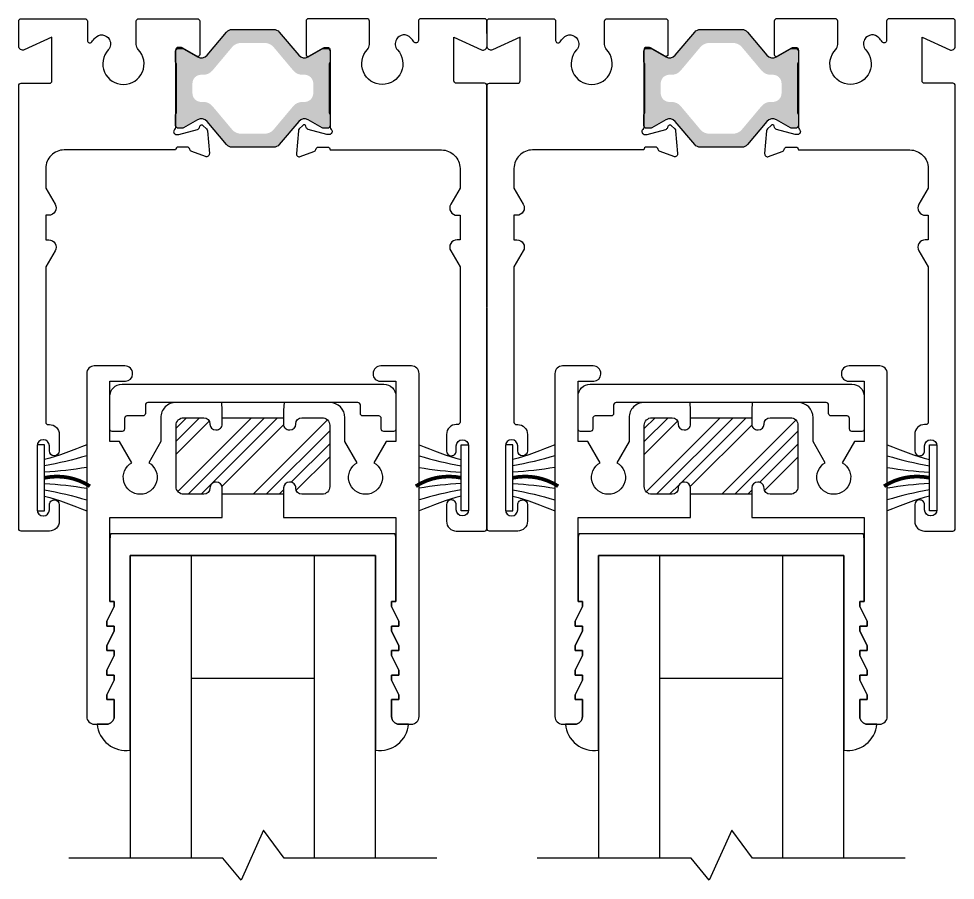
# Model space of a CAD drawing. Extents: x -239 to 68, y 0 to 111.
# Drawn here: x -2.531 to 1.285, y 15.471 to 18.982 of the extents above; entities that cross this region are included whole.
import ezdxf

# ---------------------------------------------------------------- set-up
doc = ezdxf.new("R2010")
doc.units = 0
doc.header["$LTSCALE"] = 0.25
doc.header["$MEASUREMENT"] = 0
doc.layers.get('0').update_dxf_attribs({"linetype": 'CONTINUOUS'})
for name, color, linetype in [('FRAME', 1, 'CONTINUOUS'), ('GEOMETRY', 7, 'CONTINUOUS'), ('GLASS', 7, 'CONTINUOUS'), ('SEAL', 7, 'CONTINUOUS'), ('VENT', 5, 'CONTINUOUS')]:
    doc.layers.add(name, color=color, linetype=linetype)
doc.styles.get("Standard").update_dxf_attribs({"font": 'simplex.shx'})

# ---------------------------------------------------------------- blocks, each defined once
blk = doc.blocks.new('*U15')
blk.add_lwpolyline([(1.178999999999973, 0.4999999999999998), (1.161000000000001, 0.4999999999999998), (1.161000000000001, 0.480000000000018), (1.190999999999974, 0.4199999999999589), (1.190999999999974, 0.399999999999977), (1.161000000000001, 0.399999999999977), (1.161000000000001, 0.3799999999999952), (1.190999999999974, 0.3200000000000498), (1.190999999999974, 0.300000000000068), (1.161000000000001, 0.300000000000068), (1.161000000000001, 0.2800000000000862), (1.190999999999974, 0.2200000000000271), (1.190999999999974, 0.2000000000000453), (1.161000000000001, 0.2000000000000453), (1.161000000000001, 0.1800000000000634), (1.190999999999974, 0.1200000000000043), (1.190999999999974, 0.1000000000000225), (1.161000000000001, 0.1000000000000225), (1.161000000000001, 0.03100000000006253, 0.4142139999999954), (1.192000000000007, -2.220446049250313e-16), (1.230339869376507, -2.220446049250313e-16, -0.4380244531848635), (1.096000254952798, -0.1052151629097582), (1.096000254952799, 0.6874999999999998), (0.09600025495279851, 0.6875), (0.09600025495279807, -0.105215162909758, -0.438024453184864), (-0.03833935947085365, 0), (0, 0, 0.4142139999999956), (0.03099999999994907, 0.03100000000006276), (0.03100000000000591, 0.1000000000000227), (0.0009999999999763531, 0.1000000000000227), (0.0009999999999763531, 0.1200000000000045), (0.03100000000000591, 0.1800000000000637), (0.03100000000000591, 0.2000000000000455), (0.0009999999999763531, 0.2000000000000455), (0.0009999999999763531, 0.2200000000000273), (0.03100000000000591, 0.2800000000000864), (0.03100000000000591, 0.3000000000000682), (0.0009999999999763531, 0.3000000000000682), (0.0009999999999763531, 0.32000000000005), (0.03100000000000591, 0.3799999999999955), (0.03100000000000591, 0.3999999999999773), (0.0009999999999763531, 0.3999999999999773), (0.0009999999999763531, 0.4199999999999591), (0.03100000000000591, 0.4800000000000182), (0.03100000000000591, 0.5), (0.01299999999997681, 0.5), (0.01299999999997681, 0.7133754257187093), (0.01300019121464402, 0.7490000000000236, -0.07261590053226498), (0.01692404846613726, 0.7758754257185956), (1.175076333963091, 0.7758754257185954, -0.07261590053111118), (1.179000191214641, 0.7490000000000234), (1.178999999999974, 0.713375425718709)], format="xyb", close=True)
at = {"layer": 'GLASS'}
for p, q in [((0.09599303121954063, -0.5464236608847357), (0.09600025495279851, 0.6874999999999999)), ((0.09600025495279851, 0.6874999999999999), (1.096000254952799, 0.6874999999999999)), ((0.3460002549527985, 0.6874999999999999), (0.3459930312195406, -0.5464236608847357)), ((0.8459930312195406, -0.5464236608847357), (0.8460002549527985, 0.6874999999999999)), ((1.096000254952799, 0.6874999999999999), (1.095993031219541, -0.5464236608847357)), ((0.8460002549527985, 0.1874999999999999), (0.3460002549527985, 0.1874999999999999))]:
    blk.add_line(p, q, dxfattribs=at)
blk = doc.blocks.new('*U14')
blk.add_lwpolyline([(1.178999999999973, 0.4999999999999998), (1.161000000000001, 0.4999999999999998), (1.161000000000001, 0.480000000000018), (1.190999999999974, 0.4199999999999589), (1.190999999999974, 0.399999999999977), (1.161000000000001, 0.399999999999977), (1.161000000000001, 0.3799999999999952), (1.190999999999974, 0.3200000000000498), (1.190999999999974, 0.300000000000068), (1.161000000000001, 0.300000000000068), (1.161000000000001, 0.2800000000000862), (1.190999999999974, 0.2200000000000271), (1.190999999999974, 0.2000000000000453), (1.161000000000001, 0.2000000000000453), (1.161000000000001, 0.1800000000000634), (1.190999999999974, 0.1200000000000043), (1.190999999999974, 0.1000000000000225), (1.161000000000001, 0.1000000000000225), (1.161000000000001, 0.03100000000006253, 0.4142139999999954), (1.192000000000007, -2.220446049250313e-16), (1.230339869376507, -2.220446049250313e-16, -0.4380244531848635), (1.096000254952798, -0.1052151629097582), (1.096000254952799, 0.6874999999999998), (0.09600025495279851, 0.6875), (0.09600025495279807, -0.105215162909758, -0.438024453184864), (-0.03833935947085365, 0), (0, 0, 0.4142139999999956), (0.03099999999994907, 0.03100000000006276), (0.03100000000000591, 0.1000000000000227), (0.0009999999999763531, 0.1000000000000227), (0.0009999999999763531, 0.1200000000000045), (0.03100000000000591, 0.1800000000000637), (0.03100000000000591, 0.2000000000000455), (0.0009999999999763531, 0.2000000000000455), (0.0009999999999763531, 0.2200000000000273), (0.03100000000000591, 0.2800000000000864), (0.03100000000000591, 0.3000000000000682), (0.0009999999999763531, 0.3000000000000682), (0.0009999999999763531, 0.32000000000005), (0.03100000000000591, 0.3799999999999955), (0.03100000000000591, 0.3999999999999773), (0.0009999999999763531, 0.3999999999999773), (0.0009999999999763531, 0.4199999999999591), (0.03100000000000591, 0.4800000000000182), (0.03100000000000591, 0.5), (0.01299999999997681, 0.5), (0.01299999999997681, 0.7133754257187093), (0.01300019121464402, 0.7490000000000236, -0.07261590053226498), (0.01692404846613726, 0.7758754257185956), (1.175076333963091, 0.7758754257185954, -0.07261590053111118), (1.179000191214641, 0.7490000000000234), (1.178999999999974, 0.713375425718709)], format="xyb", close=True)
at = {"layer": 'GLASS'}
for p, q in [((0.09599303121954061, -0.5464236608875477), (0.09600025495279851, 0.6874999999999999)), ((0.09600025495279851, 0.6874999999999999), (1.096000254952799, 0.6874999999999999)), ((0.3460002549527985, 0.6874999999999999), (0.3459930312195406, -0.5464236608875477)), ((0.8459930312195406, -0.5464236608875477), (0.8460002549527985, 0.6874999999999999)), ((1.096000254952799, 0.6874999999999999), (1.095993031219541, -0.5464236608875477)), ((0.8460002549527985, 0.1874999999999999), (0.3460002549527985, 0.1874999999999999))]:
    blk.add_line(p, q, dxfattribs=at)
blk = doc.blocks.new('RALE-SREADER')
at = {"layer": 'GEOMETRY', "color": 1}
blk.add_lwpolyline([(0.1350000000000016, -0.08000000000000185), (0.0699999437849872, -0.08000000000000185, 0.414213562373095), (0.05999994378498741, -0.09000000000000341), (0.05999994378498741, -0.1330000000000027, -0.414213562373095), (0.04999994378498762, -0.1430000000000042), (0.009999999999999787, -0.1430000000000042, -0.414213562373095), (0, -0.1330000000000027), (0, 0, -0.414213562373095), (0.05000000000000071, 0.05000000000000071), (1.115999999999996, 0.05000000000000071, -0.414213562373095), (1.165999999999997, 0), (1.165999999999997, -0.1330000000000027, -0.414213562373095), (1.155999999999997, -0.1430000000000042), (1.116000056215002, -0.1430000000000042, -0.414213562373095), (1.106000056215002, -0.1330000000000027), (1.106000056215002, -0.09000000000000341, 0.414213562373095), (1.096000056215003, -0.08000000000000185), (1.030999999999993, -0.08000000000000185, -0.414213562373095), (1.020999999999994, -0.07000000000000028), (1.020999999999994, -0.03499999999999659, 0.414213562373095), (1.010999999999994, -0.02499999999999858), (0.1549999999999994, -0.02499999999999858, 0.414213562373114), (0.1449999999999996, -0.03499999999999659), (0.1450000000000014, -0.07000000000000028, -0.4142135623731137)], format="xyb", close=True, dxfattribs=at)
blk = doc.blocks.new('3075 TOP RAIL')
h = blk.add_hatch()
h.set_pattern_fill('ANSI34', scale=0.3, style=0)
h.set_pattern_definition([(45, (-1.251662558961418, -5.860402020932271), (-0.1590990257669732, 0.1590990257669732), []), (45, (-1.198629550461418, -5.860402020932271), (-0.1590990257669732, 0.1590990257669732), []), (45, (-1.145596541661418, -5.860402020932271), (-0.1590990257669732, 0.1590990257669732), []), (45, (-1.092563533161418, -5.860402020932271), (-0.1590990257669732, 0.1590990257669732), [])])
h.paths.add_polyline_path([(-0.1250000000000089, 0.3119999999999941), (-0.1250000000000089, 0.2859999999999969, -0.4142135623731111), (-0.1489999999999956, 0.261999999999996), (-0.1510000000000051, 0.261999999999996, -0.4142135623730841), (-0.175000000000006, 0.2859999999999969), (-0.175000000000006, 0.2869999999999875, 0.414213562373095), (-0.2000000000000117, 0.3119999999999932), (-0.2820000000000054, 0.3119999999999932, 0.414213562373095), (-0.3130000000000113, 0.2810000000000015), (-0.3130000000000113, 0.03100000000000147, 0.4142135623730826), (-0.2820000000000054, -4.440892098500626e-15), (-0.2000000000000117, -4.440892098500626e-15, 0.4142135623732927), (-0.174999999999935, 0.02500000000001901, -0.4142135623728921), (-0.1499999999999435, 0.04999999999999272), (-0.1489999999999956, 0.04999999999999272, -0.4142135623730841), (-0.1250000000000089, 0.02599999999999181), (-0.1250000000000058, 0), (0.1249999999999911, 0), (0.1249999999999911, 0.02599999999999181, -0.414213562373095), (0.148999999999992, 0.04999999999999272), (0.1499999999999257, 0.04999999999999272, -0.4142135623732928), (0.1749999999999883, 0.02499999999998437, 0.4142135623728765), (0.199999999999994, -4.440892098500626e-15), (0.2819999999999876, -4.440892098500626e-15, 0.4142135623730866), (0.3129999999999935, 0.03100000000000147), (0.3129999999999935, 0.2810000000000015, 0.4142135623730951), (0.2819999999999876, 0.3119999999999932), (0.199999999999994, 0.3119999999999932, 0.4142135623730951), (0.1749999999999883, 0.2870000000000017), (0.1749999999999883, 0.2859999999999969, -0.414213562373095), (0.1509999999999874, 0.261999999999996), (0.148999999999992, 0.261999999999996, -0.4142135623731057), (0.1249999999999911, 0.2859999999999969), (0.1249999999999911, 0.3119999999999941)])
at = {"color": 7}
for p, q in [((-0.1250000000000053, 0.3119999999999941), (0.1249999999999956, 0.3119999999999941)), ((0.1249999999999982, 0), (-0.1249999999999982, 0))]:
    blk.add_line(p, q, dxfattribs=at)
for points in [[(-0.1489999999999956, 0.04999999999999272), (-0.1499999999999435, 0.04999999999999272, 0.4142135623731003), (-0.174999999999935, 0.02500000000000124, -0.4142135623730846), (-0.2000000000000117, -4.440892098500626e-15), (-0.2820000000000054, -4.440892098500626e-15, -0.4142135623730825), (-0.3130000000000113, 0.03100000000000147), (-0.3130000000000113, 0.2810000000000015, -0.414213562373095), (-0.2820000000000054, 0.3119999999999932), (-0.2000000000000117, 0.3119999999999932, -0.414213562373095), (-0.175000000000006, 0.2869999999999875), (-0.175000000000006, 0.2859999999999969, 0.4142135623730841), (-0.1510000000000051, 0.261999999999996), (-0.1489999999999956, 0.261999999999996, 0.4142135623731111), (-0.1250000000000089, 0.2859999999999969), (-0.1250000000000089, 0.3429999999999849), (-0.1260436310120898, 0.3739999999999908), (-0.1560000000000006, 0.3739999999999908), (-0.3130000000000113, 0.3739999999999908, 0.4142135623730971), (-0.3750000000000089, 0.3119999999999932), (-0.3750000000000089, 0.2144922678357757), (-0.4245000000000037, 0.1287557528611059, -3.732050807568894), (-0.4935000000000063, 0.1287557528611059), (-0.543000000000001, 0.2144922678357757), (-0.5830000000000073, 0.2144922678357757), (-0.5830000000000073, 0.4609999999999799), (-0.5190000000000001, 0.4609999999999799, 0.414213562373095), (-0.4900000000000038, 0.4899999999999762), (-0.4900000000000038, 0.4919999999999858, 0.4142135623730992), (-0.5210000000000097, 0.5229999999999917), (-0.6460000000000097, 0.5229999999999917, 0.4142135623730909), (-0.6770000000000156, 0.4919999999999858), (-0.6770000000000156, -0.9060000000000104, 0.4142135623730909), (-0.6460000000000097, -0.9370000000000163), (-0.5959999999999983, -0.9370000000000163, 0.4142135623730992), (-0.5650000000000066, -0.9060000000000104), (-0.5650000000000066, -0.8370000000000077), (-0.5950000000000077, -0.8370000000000077), (-0.5950000000000077, -0.8170000000000117), (-0.5650000000000066, -0.7570000000000094), (-0.5650000000000066, -0.7369999999999992), (-0.5950000000000077, -0.7369999999999992), (-0.5950000000000077, -0.7170000000000174), (-0.5650000000000066, -0.6570000000000151), (-0.5650000000000066, -0.6370000000000049), (-0.5950000000000077, -0.6370000000000049), (-0.5950000000000077, -0.6170000000000089), (-0.5650000000000066, -0.5570000000000208), (-0.5650000000000066, -0.5370000000000106), (-0.5950000000000077, -0.5370000000000106), (-0.5950000000000077, -0.5170000000000146), (-0.5650000000000066, -0.4570000000000123), (-0.5650000000000066, -0.4370000000000163), (-0.5830000000000073, -0.4370000000000163), (-0.5830000000000073, -0.09400000000001274), (-0.1249999999999947, -0.09400000000001274), (-0.1250000000000089, 0.02599999999999181, 0.4142135623730841)], [(0.5829999999999895, -0.4370000000000163), (0.565000000000003, -0.4370000000000163), (0.565000000000003, -0.4570000000000123), (0.59499999999999, -0.5170000000000146), (0.59499999999999, -0.5370000000000106), (0.565000000000003, -0.5370000000000106), (0.565000000000003, -0.5570000000000208), (0.59499999999999, -0.6170000000000089), (0.59499999999999, -0.6370000000000049), (0.565000000000003, -0.6370000000000049), (0.565000000000003, -0.6570000000000151), (0.59499999999999, -0.7170000000000174), (0.59499999999999, -0.7369999999999992), (0.565000000000003, -0.7369999999999992), (0.565000000000003, -0.7570000000000094), (0.59499999999999, -0.8170000000000117), (0.59499999999999, -0.8370000000000077), (0.565000000000003, -0.8370000000000077), (0.565000000000003, -0.9060000000000104, 0.4142135623731035), (0.5959999999999948, -0.9370000000000163), (0.6459999999999919, -0.9370000000000163, 0.414213562373095), (0.6769999999999978, -0.9060000000000104), (0.6769999999999978, 0.4919999999999858, 0.414213562373095), (0.6459999999999919, 0.5229999999999917), (0.5209999999999919, 0.5229999999999917, 0.414213562373095), (0.489999999999986, 0.4919999999999858), (0.489999999999986, 0.4899999999999762, 0.414213562373095), (0.5189999999999966, 0.4609999999999799), (0.5830000000000037, 0.4609999999999799), (0.5830000000000037, 0.2144922678357615), (0.5429999999999833, 0.2144922678357615), (0.4934999999999885, 0.1287557528611059, -3.732050807568821), (0.4245000000000001, 0.1287557528611059), (0.3749999999999911, 0.2144922678357615), (0.3750000000000053, 0.3119999999999932, 0.414213562373095), (0.3129999999999935, 0.3739999999999908), (0.1559999999999828, 0.3739999999999908), (0.1269563689878961, 0.3739999999999908), (0.1249999999999911, 0.3429999999999849), (0.1249999999999911, 0.2859999999999969, 0.4142135623731058), (0.148999999999992, 0.261999999999996), (0.1509999999999874, 0.261999999999996, 0.414213562373095), (0.1749999999999883, 0.2859999999999969), (0.1749999999999883, 0.2870000000000017, -0.4142135623730951), (0.199999999999994, 0.3119999999999932), (0.2819999999999876, 0.3119999999999932, -0.414213562373095), (0.3129999999999935, 0.2810000000000015), (0.3129999999999935, 0.03100000000000147, -0.4142135623730867), (0.2819999999999876, -4.440892098500626e-15), (0.199999999999994, -4.440892098500626e-15, -0.4142135623730741), (0.1749999999999883, 0.02500000000000124, 0.414213562373095), (0.1499999999999257, 0.04999999999999272), (0.148999999999992, 0.04999999999999272, 0.414213562373095), (0.1249999999999911, 0.02599999999999181), (0.1249999999999911, -0.09400000000001274), (0.5829999999999895, -0.09400000000001274)]]:
    blk.add_lwpolyline(points, format="xyb", close=True)
blk.add_blockref('RALE-SREADER', (-0.5830000000000014, 0.3989999999999894))
blk = doc.blocks.new('3700-HEAD')
h = blk.add_hatch(color=7)
h.dxf.hatch_style = 1
h.paths.add_polyline_path([(1.061323822707466, 2.023597012678121, 0.2216939749053061), (1.038181697357621, 2.034388326019556), (0.8698183026422341, 2.034388326033383, 0.2216939749477652), (0.8466761772876888, 2.023597012692103), (0.7671756660738587, 1.928852497345824, -0.3639701495044677), (0.7289284971606492, 1.922108587029352), (0.671135002898609, 1.95547585547515, 0.1316530883047572), (0.665193685764665, 1.957067833998241), (0.6509259952622444, 1.957067842606301, 0.4142135623734786), (0.6390402913835396, 1.945182138727604), (0.639040300709304, 1.902186165045539, 0.2361684266067066), (0.6430047285520786, 1.894253535861441), (0.6430047285521212, 1.694340671317565, 0.2360679758690442), (0.639040299991585, 1.68641181413525), (0.6390403319993283, 1.643425343938928, 0.4148935497402233), (0.6509228864571953, 1.631515177256421), (0.6651936857648179, 1.631515177256336, 0.1316530883072195), (0.6711350028987858, 1.63310715577942), (0.7289284971605714, 1.666474424225281, -0.3639701495044445), (0.7671756660737955, 1.659730513908914), (0.8466667827400511, 1.564997194489378, 0.2216939749481582), (0.8698089081001172, 1.554205881145624), (1.038191091903486, 1.554205881160176, 0.2216939749024542), (1.061333217252915, 1.564997194501385), (1.140824333909341, 1.659730513908935, -0.3639701495039926), (1.179071502822537, 1.666474424225272), (1.236864997084335, 1.633107155779419, 0.1316530883071739), (1.242806314218301, 1.631515177256336), (1.25707711352592, 1.631515177256421, 0.4142135623712521), (1.26895969999152, 1.643397763722088), (1.26895969925598, 1.686407995726146, 0.2361696624906552), (1.264995271430998, 1.694340671317565), (1.26499527143104, 1.894253535861441, 0.2360679758693688), (1.268959699991598, 1.902182393043775), (1.268959671265475, 1.945152348077763, 0.4149478693164335), (1.257074004720864, 1.957067842606301), (1.2428063070494, 1.957067833998239, 0.1316529348603328), (1.236864997084471, 1.955475855475128), (1.179071502822509, 1.922108587029087, -0.3639701495061961), (1.140824333909447, 1.928852497345507)])
h.paths.add_polyline_path([(1.038444306955399, 1.962400445695025), (1.11881749071998, 1.866614573143527, 0.2216957980130405), (1.155005399299135, 1.849739778885586), (1.164129147798731, 1.849739778885543, -0.4183011198049396), (1.200126360585996, 1.814240745641161), (1.200126360585989, 1.774353461537878, -0.4101377853229674), (1.165118612382249, 1.738854428293468), (1.155005399299135, 1.738854428293421, 0.2216957980129486), (1.11881749071999, 1.721979634035492), (1.038444306955409, 1.626193761483995, -0.2216957979907951), (1.00225639838026, 1.609318967226053), (0.9057436007276616, 1.609318967217868, -0.2216957994918876), (0.8695556919758606, 1.626193761676759), (0.7891825094485665, 1.72197963383441, 0.2216957994703745), (0.7529946007006956, 1.738854428293421), (0.74387091065344, 1.738854428293463, -0.4183016036190713), (0.7078736393971274, 1.774353460722939), (0.7078736393971276, 1.814240746456031, -0.410137763308783), (0.7428813849250437, 1.849739779663157), (0.7529945970683684, 1.849739778885586, 0.2216958196371139), (0.7891825094484669, 1.866614573344478), (0.8695556919758711, 1.96240044550226, -0.2216957994916689), (0.9057436007276386, 1.979275239961139), (1.002256398380237, 1.979275239952954, -0.2216957979908316)], flags=16)
for points in [[(0.1099999999999852, 1.387784609690833), (0.1479807621135194, 1.321999999999996, -0.5773502691896187), (0.1219999999999857, 1.277000000000008), (0.1099999999999852, 1.277000000000008), (0.1099999999999852, 1.177000000000014), (0.1219999999999857, 1.177000000000014, -0.5773502691896415), (0.1479807621135194, 1.131999999999998), (0.1099999999999852, 1.066215390309161), (0.1099999999999852, 0.4340000000000117, 0.4142135623733031), (0.1199999999999761, 0.4240000000000137), (0.1249999999999716, 0.4240000000000137, -0.4142135623734072), (0.1649999999999778, 0.3840000000000146), (0.1649999999999778, 0.3170000000000073, -0.414213562373095), (0.1449999999999818, 0.2970000000000113), (0.1444999999999794, 0.2970000000000113, -0.414213562373095), (0.1249999999999858, 0.3165000000000049), (0.1249999999999716, 0.3375000000000128, 0.4142135623728402), (0.1004999999999825, 0.362000000000009), (0.09949999999997772, 0.3620000000000161, 0.4142135623729252), (0.07499999999998863, 0.3375000000000057), (0.07499999999998863, 0.07650000000001, 0.4142135623729252), (0.09949999999997772, 0.05200000000000671), (0.1004999999999825, 0.05200000000001381, 0.4142135623729252), (0.1249999999999716, 0.07650000000001), (0.1249999999999716, 0.0975000000000179, -0.4142135623732017), (0.1444999999999794, 0.1170000000000044), (0.1454999999999842, 0.1170000000000258, -0.4142135623727748), (0.1649999999999636, 0.0975000000000108), (0.1649999999999778, 0.03000000000000824, -0.4142135623731991), (0.1249999999999716, -0.0099999999999838), (0.009999999999990905, -0.0099999999999838, -0.4142135623726788), (0, 0), (-2.842170943040401e-14, 1.805000000000021, -0.414213562373095), (0.009999999999976694, 1.814999999999998), (0.1249999999999716, 1.815000000000012, 0.4142135623726788), (0.1349999999999625, 1.825000000000031), (0.1349999999999767, 2.003000000000029), (0.02267276954174235, 1.951457849311666, -0.5466243487296897), (-1.4210854715202e-14, 1.966000000000022), (-2.842170943040401e-14, 2.068000000000026, -0.4142135623728869), (0.00999999999995893, 2.078000000000017), (0.2696105213601463, 2.078000000000003, -0.4142135623737194), (0.2796105213601514, 2.067999999999998), (0.2796105213601514, 1.98953418700863, 0.7339412723535294), (0.2978126321386263, 1.983813577008092, -0.03403474851669917), (0.3111879232939394, 2.000453448331555, -0.5057320743497256), (0.3688254908899715, 1.994043740433881), (0.3693494192751494, 1.993136269851206, -0.3275382217185182), (0.3646964847253251, 1.950795388895827, 0.652777520668035), (0.426585771360191, 1.810000000000045, 0.6600274602027022), (0.4873113362390065, 1.952037968349613, -0.1930386204602389), (0.478999037981449, 1.972765814188746), (0.478999037981449, 2.068000000000008, -0.4142135623731341), (0.4889990379814506, 2.078000000000008), (0.7273387152418813, 2.078000000000003, -0.4142135623735113), (0.7373387152418793, 2.067999999999989), (0.737338715241652, 1.932502119615666, -0.5855240683165699), (0.7253633531343304, 1.925781859821829), (0.6655931390299124, 1.959265754330705, 0.1378721067450506), (0.6594400428837481, 1.960995311654974), (0.6507324371330334, 1.960995311655187, 0.4142135623732712), (0.638922490118393, 1.949185364640348), (0.6389224901184924, 1.635655061886915, -0.2134217652852489), (0.6349858411131528, 1.626852447107687, 0.6885002580720195), (0.6428591391229794, 1.606239885314388), (0.6491776281125432, 1.606239885314174, 0.06554346281316337), (0.6522342673213508, 1.60664229950067), (0.7280610674315575, 1.626960029354713, 0.2679491924334644), (0.7364119610508943, 1.635310922974675), (0.7376069913660395, 1.639770836826422, -0.577350269187636), (0.7507792756648719, 1.643300339766704), (0.765098957401154, 1.628980658030677, -0.1763269807095989), (0.7685130703828555, 1.621659069114465), (0.7766602648774814, 1.528536209919572, -0.548618786623735), (0.7608560185060789, 1.516409185153627), (0.7053164651803634, 1.536623929389002, -0.2637246696262264), (0.6977589915646298, 1.545487575343294, 0.3595082375527455), (0.6861622781778216, 1.555063448250385), (0.6507324371330334, 1.555063448250614, 0.4142135623732713), (0.6389224901181656, 1.543253501235775), (0.1849999999999739, 1.543253501235704, 0.4142135623731504), (0.1099999999999994, 1.468253501235772), (0.1099999999999994, 1.388038110926594)], [(1.797999999999988, 1.387784609690833), (1.760019237886453, 1.321999999999996, 0.5773502691896187), (1.785999999999987, 1.277000000000008), (1.797999999999988, 1.277000000000008), (1.797999999999988, 1.177000000000014), (1.785999999999987, 1.177000000000014, 0.5773502691896415), (1.760019237886453, 1.131999999999998), (1.797999999999988, 1.066215390309161), (1.797999999999988, 0.4340000000000117, -0.4142135623733031), (1.787999999999997, 0.4240000000000137), (1.783000000000001, 0.4240000000000137, 0.4142135623734072), (1.742999999999995, 0.3840000000000146), (1.742999999999995, 0.3170000000000073, 0.414213562373095), (1.762999999999991, 0.2970000000000113), (1.763499999999993, 0.2970000000000113, 0.414213562373095), (1.782999999999987, 0.3165000000000049), (1.783000000000001, 0.3375000000000128, -0.4142135623728402), (1.80749999999999, 0.362000000000009), (1.808499999999995, 0.3620000000000161, -0.4142135623729252), (1.832999999999984, 0.3375000000000057), (1.832999999999984, 0.07650000000001, -0.4142135623729252), (1.808499999999995, 0.05200000000000671), (1.80749999999999, 0.05200000000001381, -0.4142135623729252), (1.783000000000001, 0.07650000000001), (1.783000000000001, 0.0975000000000179, 0.4142135623732017), (1.763499999999993, 0.1170000000000044), (1.762499999999989, 0.1170000000000258, 0.4142135623727748), (1.743000000000009, 0.0975000000000108), (1.742999999999995, 0.03000000000000824, 0.4142135623731991), (1.783000000000001, -0.0099999999999838), (1.897999999999982, -0.0099999999999838, 0.4142135623726788), (1.907999999999973, 0), (1.908000000000001, 1.805000000000021, 0.414213562373095), (1.897999999999996, 1.814999999999998), (1.783000000000001, 1.815000000000012, -0.4142135623726788), (1.77300000000001, 1.825000000000031), (1.772999999999996, 2.003000000000029), (1.88532723045823, 1.951457849311666, 0.5466243487296897), (1.907999999999987, 1.966000000000022), (1.908000000000001, 2.068000000000026, 0.4142135623728869), (1.898000000000014, 2.078000000000017), (1.638389478639827, 2.078000000000003, 0.4142135623737194), (1.628389478639821, 2.067999999999998), (1.628389478639821, 1.98953418700863, -0.7339412723535294), (1.610187367861347, 1.983813577008092, 0.03403474851669917), (1.596812076706033, 2.000453448331555, 0.5057320743497256), (1.539174509110001, 1.994043740433881), (1.538650580724823, 1.993136269851206, 0.3275382217185182), (1.543303515274648, 1.950795388895827, -0.652777520668035), (1.481414228639782, 1.810000000000045, -0.6600274602027022), (1.420688663760966, 1.952037968349613, 0.1930386204602389), (1.429000962018524, 1.972765814188746), (1.429000962018524, 2.068000000000008, 0.4142135623731341), (1.419000962018522, 2.078000000000008), (1.180661284758092, 2.078000000000003, 0.4142135623735113), (1.170661284758094, 2.067999999999989), (1.170661284758321, 1.932502119615666, 0.5855240683165699), (1.182636646865642, 1.925781859821829), (1.24240686097006, 1.959265754330705, -0.1378721067450506), (1.248559957116225, 1.960995311654974), (1.257267562866939, 1.960995311655187, -0.4142135623732712), (1.26907750988158, 1.949185364640348), (1.26907750988148, 1.635655061886915, 0.2134217652852489), (1.27301415888682, 1.626852447107687, -0.6885002580720195), (1.265140860876993, 1.606239885314388), (1.25882237188743, 1.606239885314174, -0.06554346281316337), (1.255765732678622, 1.60664229950067), (1.179938932568415, 1.626960029354713, -0.2679491924334644), (1.171588038949078, 1.635310922974675), (1.170393008633933, 1.639770836826422, 0.577350269187636), (1.157220724335101, 1.643300339766704), (1.142901042598819, 1.628980658030677, 0.1763269807095989), (1.139486929617117, 1.621659069114465), (1.131339735122491, 1.528536209919572, 0.548618786623735), (1.147143981493894, 1.516409185153627), (1.202683534819609, 1.536623929389002, 0.2637246696262264), (1.210241008435343, 1.545487575343294, -0.3595082375527455), (1.221837721822151, 1.555063448250385), (1.257267562866939, 1.555063448250614, -0.4142135623732713), (1.269077509881807, 1.543253501235775), (1.722999999999999, 1.543253501235704, -0.4142135623731504), (1.797999999999973, 1.468253501235772), (1.797999999999973, 1.388038110926594)]]:
    blk.add_lwpolyline(points, format="xyb")
at = {"color": 7}
blk.add_lwpolyline([(0.7289284971606591, 1.922108587029346, 0.3639701495037725), (0.7671756660738183, 1.928852497345776), (0.8466761772877192, 2.023597012692139, -0.2216939749458995), (0.8698183026420665, 2.034388326033383), (1.038181697357906, 2.034388326019556, -0.2216939749019481), (1.061323822707401, 2.023597012678199), (1.140824333909471, 1.928852497345478, 0.363970149503774), (1.179071502822318, 1.922108587028976), (1.236864997084602, 1.955475855475203, -0.1316530883066159), (1.242806314218647, 1.957067833998241), (1.257059699991522, 1.957067833998256, -0.4142135623726596), (1.268959699991534, 1.945196443456968), (1.268959699991598, 1.90218239304382, -0.23606797587055), (1.26499527143104, 1.894253535861441), (1.264995271430998, 1.694340671317565, -0.2360679758707013), (1.268959699991534, 1.686411814135187), (1.26895969999152, 1.643397763722039, -0.41421356237292), (1.257077113525803, 1.631515177256421), (1.242806314218647, 1.631515177256336, -0.1316530883065768), (1.236864997084659, 1.633107155779232), (1.17907150282246, 1.666474424225317, 0.3639701495037401), (1.1408243339093, 1.659730513908887), (1.061333217252944, 1.564997194501419, -0.2216939749019308), (1.038191091903592, 1.554205881160176), (0.869808908079527, 1.554205881145624, -0.2216939749053818), (0.846666782729983, 1.564997194501377), (0.7671756660738183, 1.659730513908887, 0.3639701495038271), (0.7289284971606591, 1.666474424225331), (0.6711350028984597, 1.633107155779232, -0.1316530883065768), (0.6651936857644714, 1.631515177256336), (0.650922886457316, 1.631515177256421, -0.41421356237292), (0.6390402999915921, 1.643397763722039), (0.639040299991585, 1.686411814135187, -0.2360679758707014), (0.6430047285521212, 1.694340671317565), (0.6430047285520786, 1.894253535861441, -0.2360679758705498), (0.639040299991521, 1.90218239304382), (0.639040299991585, 1.945196443456968, -0.4142135623726595), (0.650940299991575, 1.957067833998256), (0.6651936857644714, 1.957067833998241, -0.1316530883066175), (0.6711350028985166, 1.955475855475203)], format="xyb", close=True, dxfattribs=at)
blk = doc.blocks.new('*U78')
for centre, radius, start, end in [((-0.3381809698296788, 1.388480977961612), 1.364921258636459, 285.6491058546135, 293.3133695191749), ((-0.2149133285743579, 1.473870210357337), 1.44537108273206, 279.7556493194193, 286.7650185622615), ((-0.03829937859022001, 1.409335855565157), 1.3875145311319, 272.8214826583111, 279.9731657329191), ((-0.03829937859021915, -1.409335855565158), 1.3875145311319, 80.0268342670809, 87.17851734168887), ((-0.214913328574356, -1.473870210357345), 1.445371082732066, 73.23498143773848, 80.24435068058081), ((-0.3381809698296787, -1.388480977961624), 1.364921258636469, 66.68663048082522, 74.3508941453869)]:
    blk.add_arc(centre, radius, start, end)
at = {"layer": 'SEAL'}
blk.add_lwpolyline([(1.759824107611761e-15, -0.1350000000000016), (1.653273178848947e-17, 0.1350000000000016), (0.03000000000000293, 0.1350000000000016), (0.0300000000000029, -0.1350000000000016)], close=True, dxfattribs=at)
at = {"layer": 'SEAL', "const_width": 0.015}
blk.add_lwpolyline([(0.0300000000000058, -6.661338147750939e-16, 0.1980187942474161), (0.2151026781502978, 0.03424964009469217)], format="xyb", dxfattribs=at)
at = {"flags": 9}
for tag, p in [('MANUFACTURER_PART_#', (8.517492267046123e-16, -0.1988058451557535)), ('FLEETWOOD_PART_#', (-0.0005562457240841923, -0.2486722113120052))]:
    blk.add_attdef(tag, p, '', height=0.03125, dxfattribs=at)
blk = doc.blocks.new('CR-HEAD-VENT')
at = {"layer": 'FRAME'}
blk.add_blockref('3700-HEAD', (2.842170943040401e-14, -2.078000000000018), dxfattribs=at)
at = {"layer": 'SEAL', "xscale": -1, "rotation": 180}
blk.add_blockref('*U78', (0.07500000000001705, -1.87100000000001), dxfattribs=at)
at = {"layer": 'SEAL', "rotation": 180}
blk.add_blockref('*U78', (1.833000000000049, -1.87100000000001), dxfattribs=at)
at = {"layer": 'VENT'}
blk.add_blockref('3075 TOP RAIL', (0.9540000000000362, -1.938000000000031), dxfattribs=at)

msp = doc.modelspace()

# ---------------------------------------------------------------- linework, layer by layer
at = {"color": 7}
for points in [[(-0.826792538400952, 15.56056297392362), (-1.4492771403679, 15.5605629739236), (-1.533541914887126, 15.67479702068715), (-1.62500155443796, 15.4709182482764), (-1.699277140368283, 15.5605629739236), (-2.326792538400953, 15.5605629739236)], [(1.081207461598978, 15.56056297392315), (0.4587228596320305, 15.56056297392313), (0.3744580851128039, 15.67479702068668), (0.2829984455619698, 15.47091824827594), (0.2087228596316468, 15.56056297392313), (-0.4187925384010228, 15.56056297392313)]]:
    msp.add_lwpolyline(points, dxfattribs=at)

# ---------------------------------------------------------------- block references
for p in [(-2.530763396853189, 18.98198663481321), (-0.6227633968531876, 18.98198663481321)]:
    msp.add_blockref('CR-HEAD-VENT', p)
at = {"xscale": -1}
for name, p in [('*U14', (-0.9807633968531013, 16.10698663481364)), ('*U15', (0.9272366031468857, 16.10698663481289))]:
    msp.add_blockref(name, p, dxfattribs=at)
at = {"layer": 'FRAME'}
for p in [(-2.53076339685316, 16.9039866348132), (-0.6227633968531592, 16.9039866348132)]:
    msp.add_blockref('3700-HEAD', p, dxfattribs=at)
at = {"layer": 'VENT'}
msp.add_blockref('3075 TOP RAIL', (-1.576763396853096, 17.04398663481366), dxfattribs=at)

doc.saveas('drawing.dxf')
